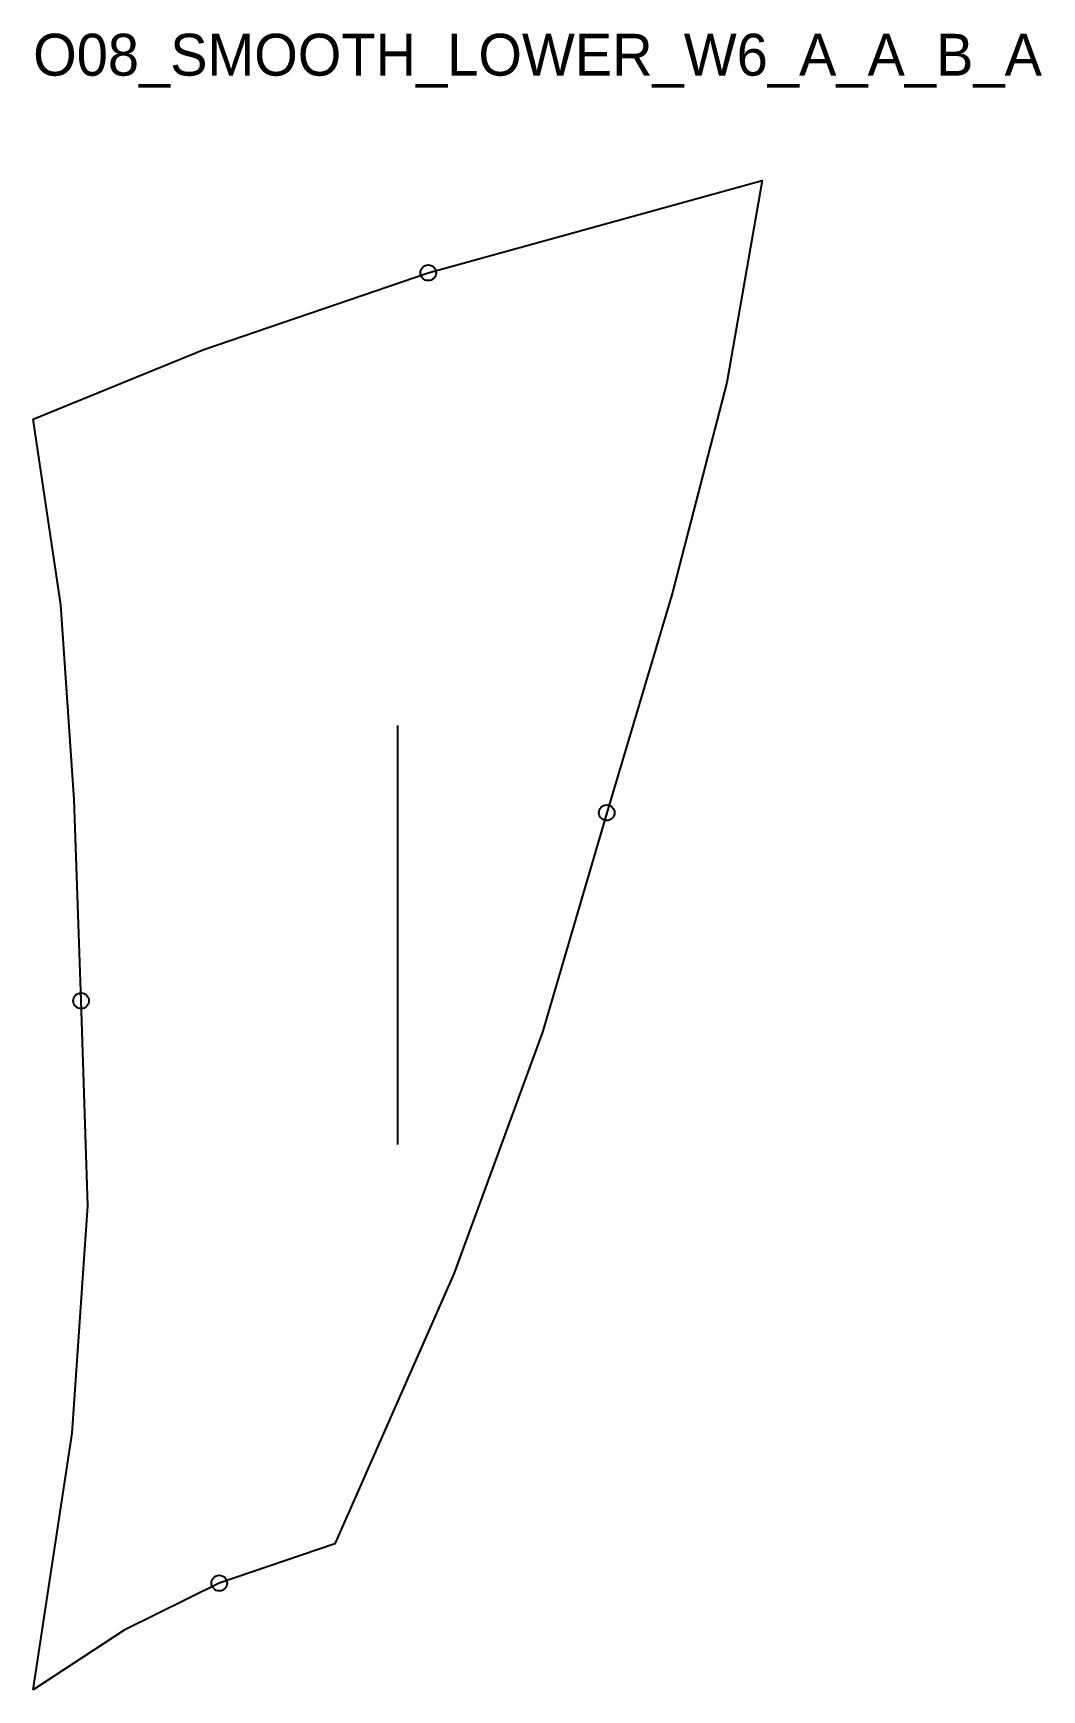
# Model space of a CAD drawing. Header units: millimetres. Extents: x 0 to 193, y 0 to 316.
import ezdxf

# ---------------------------------------------------------------- set-up
doc = ezdxf.new("R2010")
doc.units = ezdxf.units.MM
for name, color, linetype in [('CUT', 1, 'Continuous'), ('GRAIN', 3, 'Continuous'), ('ID', 7, 'Continuous'), ('NOTCH', 2, 'Continuous'), ('SEAM', 5, 'Continuous')]:
    doc.layers.add(name, color=color, linetype=linetype)

msp = doc.modelspace()

# ---------------------------------------------------------------- linework, layer by layer
at = {"layer": 'CUT'}
msp.add_lwpolyline([(0, 0), (7.48, 49), (10.42, 92.45), (9.16, 131.6), (7.85, 170.03), (5.26, 207.21), (0, 242.68), (32.58, 255.98), (75.45, 270.64), (139.22, 288.29), (132.49, 249.69), (121.96, 209.14), (109.52, 167.52), (97.28, 125.61), (80.36, 79.47), (57.62, 27.92), (35.54, 20.39), (17.4, 11.37), (0, 0)], close=True, dxfattribs=at)
at = {"layer": 'GRAIN'}
msp.add_line((69.61, 104.15), (69.61, 184.15), dxfattribs=at)
at = {"layer": 'NOTCH'}
for centre in [(75.45, 270.64), (109.52, 167.52), (9.16, 131.6), (35.54, 20.39)]:
    msp.add_circle(centre, 1.5, dxfattribs=at)
at = {"layer": 'SEAM'}
msp.add_lwpolyline([(0, 0), (7.48, 49), (10.42, 92.45), (9.16, 131.6), (7.85, 170.03), (5.26, 207.21), (0, 242.68), (32.58, 255.98), (75.45, 270.64), (139.22, 288.29), (132.49, 249.69), (121.96, 209.14), (109.52, 167.52), (97.28, 125.61), (80.36, 79.47), (57.62, 27.92), (35.54, 20.39), (17.4, 11.37)], close=True, dxfattribs=at)

# ---------------------------------------------------------------- texts
at = {"layer": 'ID'}
msp.add_text('O08_SMOOTH_LOWER_W6_A_A_B_A', height=8, dxfattribs=at).set_placement((0, 308.29))

doc.saveas('drawing.dxf')
